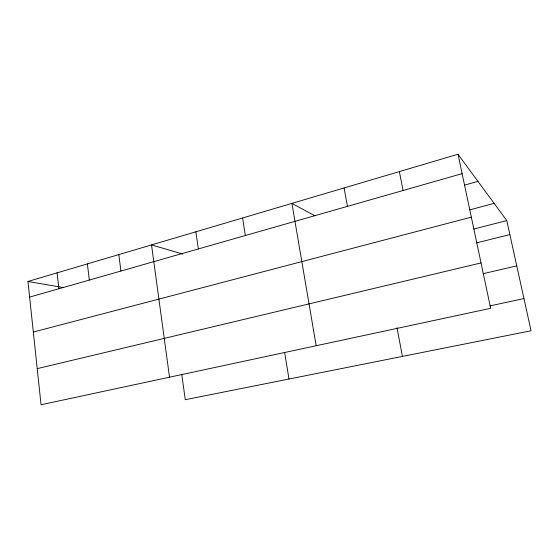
<?xml version="1.0" encoding="UTF-8"?>
<svg xmlns="http://www.w3.org/2000/svg" width="559" height="559" viewBox="0 0 559 559"><rect width="100%" height="100%" fill="white"/><g stroke="black" fill="none" stroke-linecap="round" stroke-linejoin="round"><path stroke-width="0.84" d="M457.996 154.249L490.662 308.309L41.059 404.751L27.95 281.477L457.996 154.249L506.789 220.588L531.05 330.774L185.281 399.699L181.738 374.153M29.613 297.102L462.111 173.639M464.641 185.106L477.959 181.389M469.658 209.891L494.128 203.378M33.323 332.046L471.335 217.151M473.815 229.036L506.789 220.588M476.548 242.879L509.871 234.584M37.215 368.64L481.04 262.926M483.081 273.693L516.761 265.86M489.908 305.906L523.958 298.555M27.95 281.477L63.67 287.606M182.702 254.045L151.531 244.919L169.531 377.192M315.017 215.851L291.91 203.385L316.17 345.735M399.357 171.599L403.081 190.493M396.988 327.714L402.431 356.411M344.085 187.95L347.467 206.369M284.706 352.806L288.982 379.023M242.571 217.982L245.345 235.521M195.846 231.81L198.361 248.93M118.822 254.597L120.933 271.031M87.372 263.904L89.321 280.059M57.102 272.855L58.905 288.744"/></g></svg>
